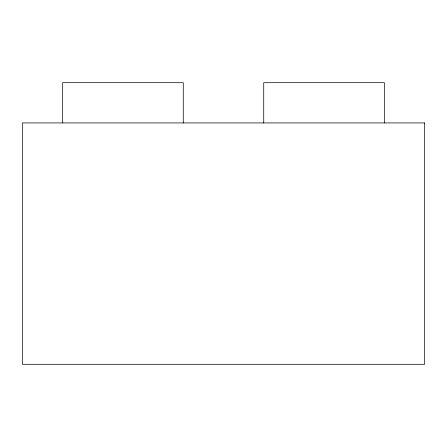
<?xml version="1.0" encoding="UTF-8"?>
<svg xmlns="http://www.w3.org/2000/svg" width="447" height="447" viewBox="0 0 447 447"><rect width="100%" height="100%" fill="white"/><g stroke="black" fill="none" stroke-linecap="round" stroke-linejoin="round"><path stroke-width="0.67" d="M384.42 122.925L384.42 82.695L263.73 82.695L263.73 122.925M183.27 122.925L183.27 82.695L62.58 82.695L62.58 122.925M424.65 122.925L22.35 122.925L22.35 364.305L424.65 364.305L424.65 122.925"/></g></svg>
